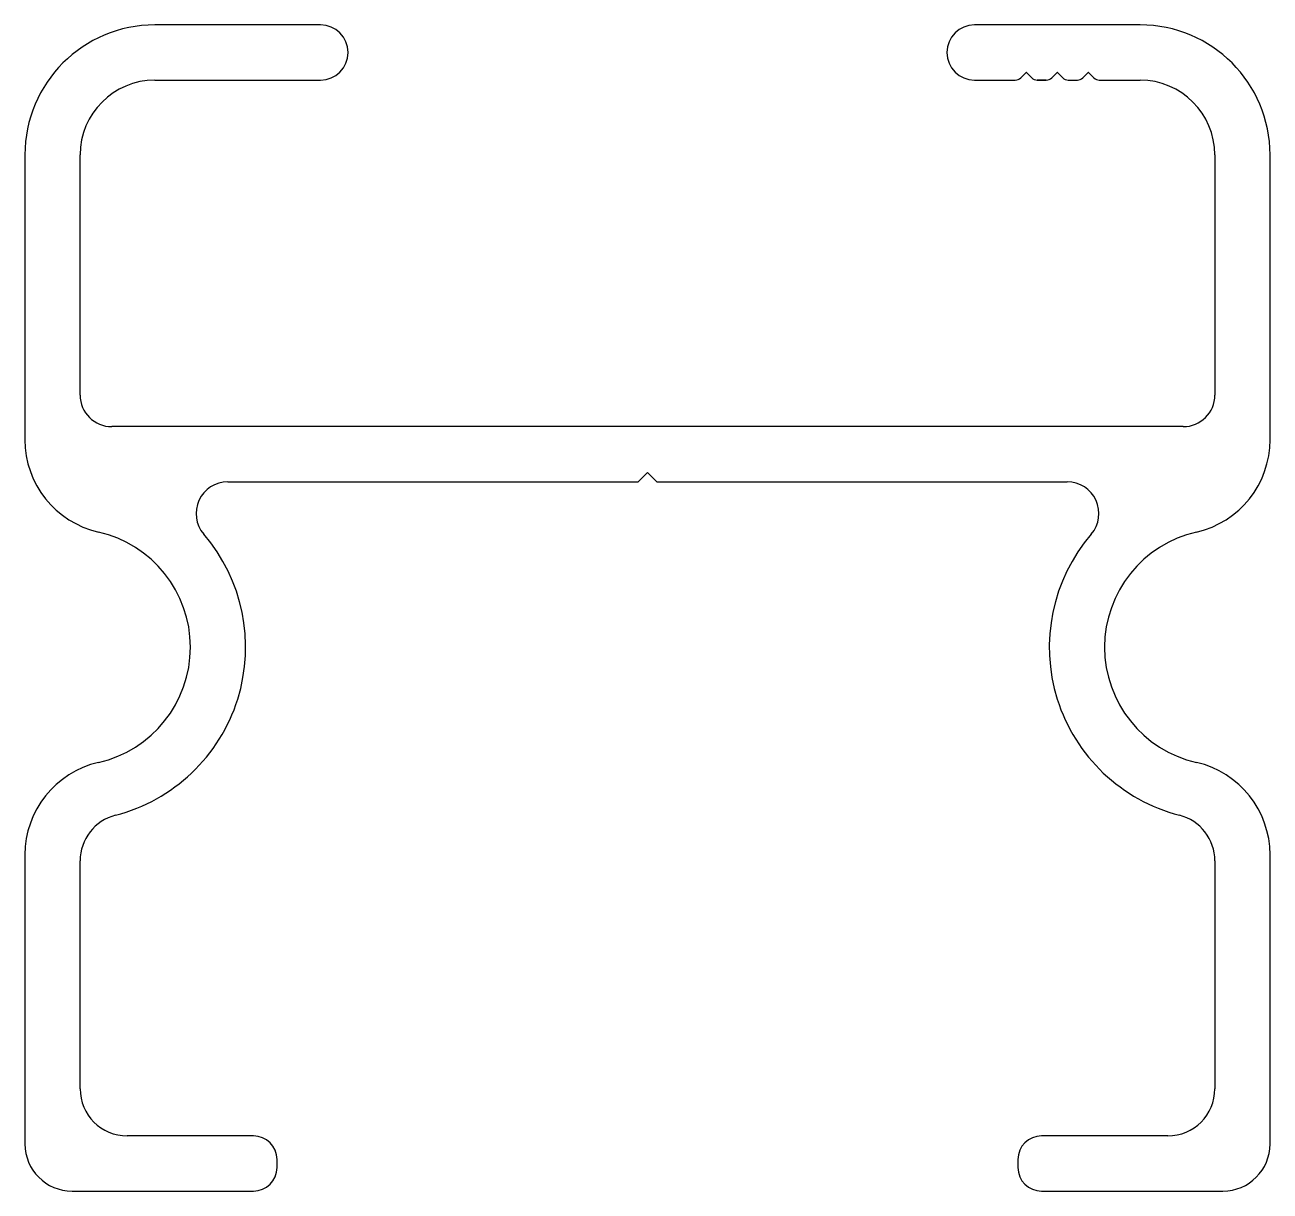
# Model space of a CAD drawing. Header units: inches. Extents: x -20.8 to 19.3, y 0 to 37.6.
import ezdxf

# ---------------------------------------------------------------- set-up
doc = ezdxf.new("R2010")
doc.units = ezdxf.units.IN
doc.header["$MEASUREMENT"] = 0
doc.layers.add('1', color=7, linetype='Continuous')

msp = doc.modelspace()

# ---------------------------------------------------------------- linework, layer by layer
at = {"layer": '1', "color": 7}
for p, q in [((-11.273, 37.631), (-16.608, 37.631)), ((15.142, 37.631), (9.807, 37.631)), ((-16.608, 35.851), (-11.273, 35.851)), ((9.807, 35.851), (11.121, 35.851)), ((11.121, 35.851), (11.121, 35.851)), ((11.121, 35.851), (11.121, 35.851)), ((11.121, 35.851), (11.121, 35.851)), ((11.298, 35.924), (11.469, 36.095)), ((11.481, 36.095), (11.652, 35.924)), ((11.829, 35.851), (12.121, 35.851)), ((12.121, 35.851), (11.829, 35.851)), ((11.829, 35.851), (12.121, 35.851)), ((12.121, 35.851), (11.829, 35.851)), ((11.829, 35.851), (12.121, 35.851)), ((12.121, 35.851), (12.121, 35.851)), ((12.298, 35.924), (12.469, 36.095)), ((12.481, 36.095), (12.652, 35.924)), ((12.829, 35.851), (13.121, 35.851)), ((13.298, 35.924), (13.469, 36.095)), ((13.481, 36.095), (13.652, 35.924)), ((13.829, 35.851), (13.829, 35.851)), ((13.829, 35.851), (13.829, 35.851)), ((13.829, 35.851), (13.829, 35.851)), ((13.829, 35.851), (13.829, 35.851)), ((13.829, 35.851), (13.829, 35.851)), ((13.829, 35.851), (15.142, 35.851)), ((-20.798, 33.441), (-20.798, 24.259)), ((-19.018, 25.701), (-19.018, 33.441)), ((17.552, 33.441), (17.552, 25.701)), ((19.332, 24.259), (19.332, 33.441)), ((16.532, 24.681), (-17.998, 24.681)), ((-14.261, 22.901), (-1.033, 22.901)), ((-1.033, 22.901), (-0.733, 23.201)), ((-0.733, 23.201), (-0.433, 22.901)), ((-0.433, 22.901), (12.796, 22.901)), ((-20.798, 10.883), (-20.798, 1.561)), ((19.332, 1.561), (19.332, 10.883)), ((-19.018, 3.341), (-19.018, 10.686)), ((17.552, 10.686), (17.552, 3.341)), ((-13.433, 1.821), (-17.498, 1.821)), ((16.032, 1.821), (11.967, 1.821)), ((-12.673, 0.801), (-12.673, 1.061)), ((11.207, 1.061), (11.207, 0.801)), ((-19.278, 0.041), (-13.433, 0.041)), ((11.967, 0.041), (17.812, 0.041))]:
    msp.add_line(p, q, dxfattribs=at)
for centre, radius, start, end in [((-16.608, 33.441), 4.19, 90, 180), ((-11.273, 36.741), 0.89, 270, 90), ((9.807, 36.741), 0.89, 90, 270), ((15.142, 33.441), 4.19, 0, 90), ((-16.608, 33.441), 2.41, 90, 180), ((11.121, 36.101), 0.25, 270, 315), ((11.475, 36.09), 0.008, 45, 135), ((11.829, 36.101), 0.25, 225, 270), ((12.121, 36.101), 0.25, 270, 315), ((12.475, 36.09), 0.008, 45, 135), ((12.829, 36.101), 0.25, 225, 270), ((13.121, 36.101), 0.25, 270, 315), ((13.475, 36.09), 0.008, 45, 135), ((13.829, 36.101), 0.25, 225, 270), ((15.142, 33.441), 2.41, 360, 90), ((-17.998, 25.701), 1.02, 180, 270), ((16.532, 25.701), 1.02, 270, 0), ((-17.748, 24.259), 3.05, 180, 257.1557), ((16.282, 24.259), 3.05, 282.8443, 360), ((-14.261, 21.881), 1.02, 90, 220.6958), ((12.796, 21.881), 1.02, 319.3042, 90), ((-19.273, 17.571), 3.81, 282.8443, 77.1557), ((17.807, 17.571), 3.81, 102.8443, 257.1557), ((-19.273, 17.571), 5.59, 284.4567, 40.6958), ((17.807, 17.571), 5.59, 139.3042, 255.5433), ((-17.748, 10.883), 3.05, 102.8443, 180), ((16.282, 10.883), 3.05, 0, 77.1557), ((-17.498, 10.686), 1.52, 104.4567, 180), ((16.032, 10.686), 1.52, 0, 75.5433), ((-17.498, 3.341), 1.52, 180, 270), ((16.032, 3.341), 1.52, 270, 0), ((-13.433, 1.061), 0.76, 0, 90), ((11.967, 1.061), 0.76, 90, 180), ((-19.278, 1.561), 1.52, 180, 270), ((17.812, 1.561), 1.52, 270, 360), ((-13.433, 0.801), 0.76, 270, 360), ((11.967, 0.801), 0.76, 180, 270)]:
    msp.add_arc(centre, radius, start, end, dxfattribs=at)

doc.saveas('drawing.dxf')
